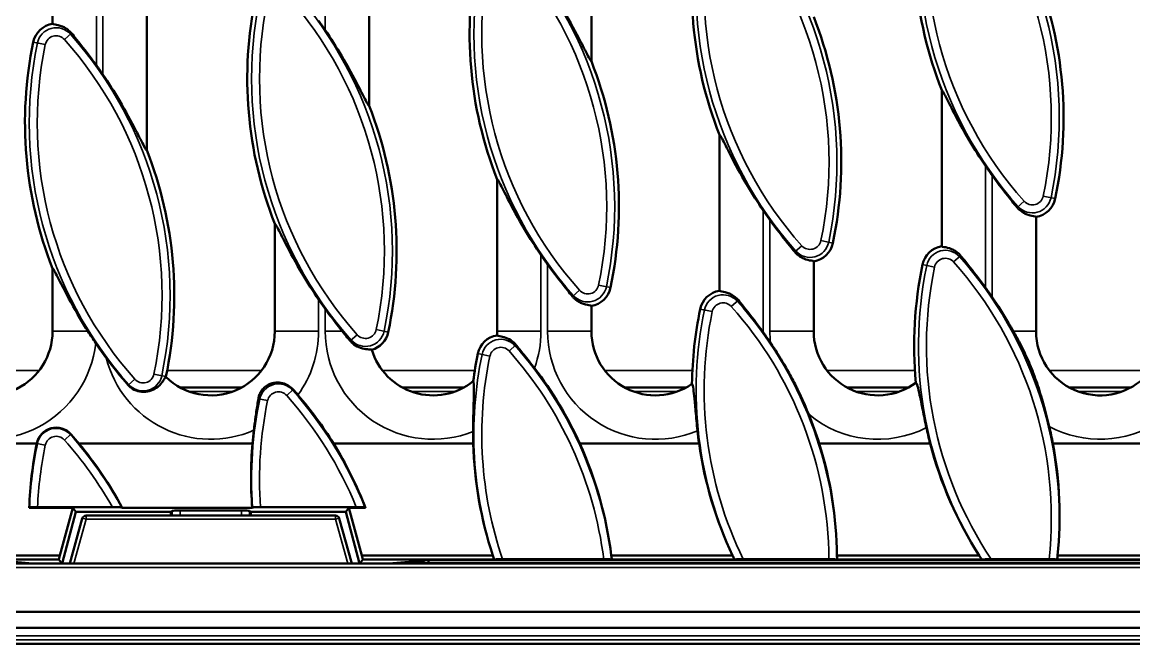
# Model space of a CAD drawing. Header units: millimetres. Extents: x 0 to 1485, y 0 to 1050.
# Drawn here: x 675 to 813.9, y 411.2 to 488.8 of the extents above; entities that cross this region are included whole.
import ezdxf

# ---------------------------------------------------------------- set-up
doc = ezdxf.new("R2010")
doc.units = ezdxf.units.MM
doc.header["$LTSCALE"] = 2.5
doc.layers.add('Sichtbar (ISO)', color=7, linetype='Continuous', lineweight=50)
doc.layers.add('Sichtbar schmal (ISO)', color=7, linetype='Continuous', lineweight=35)

msp = doc.modelspace()

# ---------------------------------------------------------------- linework, layer by layer
at = {"layer": 'Sichtbar (ISO)'}
for p, q in [((678.764, 508.032), (678.764, 488.563)), ((746.098, 483.882), (746.098, 503.351)), ((718.32, 478.326), (718.32, 497.796)), ((690.542, 472.771), (690.542, 492.24)), ((789.876, 480.255), (789.876, 460.785)), ((762.098, 474.699), (762.098, 455.23)), ((734.32, 469.143), (734.32, 450.179)), ((801.653, 450.179), (801.653, 464.462)), ((706.542, 463.588), (706.542, 450.179)), ((773.876, 450.179), (773.876, 458.907)), ((678.764, 458.032), (678.764, 450.179)), ((746.098, 450.179), (746.098, 453.351)), ((702.415, 443.179), (694.669, 443.179)), ((730.193, 443.179), (722.447, 443.179)), ((757.971, 443.179), (750.225, 443.179)), ((785.749, 443.179), (778.003, 443.179)), ((813.526, 443.179), (805.78, 443.179)), ((553.763, 436.179), (676.793, 436.179)), ((682.065, 436.179), (703.741, 436.179)), ((713.877, 436.179), (731.329, 436.179)), ((744.645, 436.179), (759.548, 436.179)), ((774.57, 436.179), (788.415, 436.179)), ((803.763, 436.179), (817.979, 436.179)), ((675.851, 428.157), (675.897, 428.184)), ((675.851, 428.157), (681.301, 428.157)), ((676.896, 428.232), (686.251, 428.232)), ((681.301, 428.157), (679.676, 422.179)), ((681.686, 427.655), (681.301, 428.157)), ((687.418, 428.184), (687.429, 428.179)), ((687.484, 428.157), (703.719, 428.157)), ((694.721, 427.812), (702.363, 427.812)), ((703.754, 428.179), (703.762, 428.184)), ((704.757, 428.232), (716.711, 428.232)), ((715.398, 427.655), (715.783, 428.157)), ((717.408, 422.179), (715.783, 428.157)), ((715.783, 428.157), (717.863, 428.157)), ((681.686, 427.655), (679.951, 421.179)), ((680.933, 421.179), (682.487, 426.812)), ((693.542, 427.655), (681.686, 427.655)), ((714.115, 427.179), (682.969, 427.179)), ((693.542, 427.655), (693.725, 427.765)), ((693.542, 427.655), (693.542, 427.179)), ((703.36, 427.765), (703.542, 427.655)), ((715.398, 427.655), (703.542, 427.655)), ((703.542, 427.179), (703.542, 427.655)), ((714.597, 426.812), (716.151, 421.179)), ((717.134, 421.179), (715.398, 427.655)), ((681.279, 421.179), (521.805, 421.179)), ((679.542, 421.679), (554.295, 421.679)), ((554.346, 422.179), (679.676, 422.179)), ((671.346, 421.627), (676.277, 421.179)), ((679.676, 422.179), (679.542, 421.679)), ((679.926, 421.179), (679.542, 421.679)), ((715.645, 421.179), (681.44, 421.179)), ((875.279, 421.179), (715.805, 421.179)), ((717.159, 421.179), (717.542, 421.679)), ((717.542, 421.679), (717.408, 422.179)), ((717.408, 422.179), (733.789, 422.179)), ((717.542, 421.679), (733.954, 421.679)), ((720.807, 421.179), (725.738, 421.627)), ((725.738, 421.232), (723.562, 421.429)), ((725.738, 421.627), (865.346, 421.627)), ((725.738, 421.627), (725.738, 421.232)), ((840.52, 421.232), (725.738, 421.232)), ((733.954, 421.679), (733.961, 421.684)), ((734.996, 421.732), (747.635, 421.732)), ((748.59, 422.179), (763.749, 422.179)), ((748.645, 421.684), (748.653, 421.679)), ((748.653, 421.679), (763.985, 421.679)), ((763.985, 421.679), (763.992, 421.684)), ((765.075, 421.732), (775.786, 421.732)), ((776.783, 421.684), (776.79, 421.679)), ((776.784, 422.179), (794.562, 422.179)), ((776.79, 421.679), (794.882, 421.679)), ((794.882, 421.679), (794.889, 421.684)), ((796.05, 421.732), (803.291, 421.732)), ((804.288, 421.684), (804.295, 421.679)), ((804.295, 421.679), (826.865, 421.679)), ((804.346, 422.179), (826.433, 422.179)), ((448.542, 415.179), (1448.542, 415.179)), ((448.542, 413.179), (1448.542, 413.179)), ((448.542, 411.179), (1448.542, 411.179))]:
    msp.add_line(p, q, dxfattribs=at)
for centre, radius, start, end in [((835.947, 498.391), 49.513, 168.215, 201.48707), ((808.169, 492.835), 49.513, 168.215, 201.48707), ((780.391, 487.279), 49.513, 168.215, 201.48707), ((755.582, 476.857), 49.513, 348.215, 21.48707), ((752.614, 481.724), 49.513, 168.215, 201.48707), ((672.249, 460.19), 49.075, 34.18932, 35.86414), ((727.804, 471.301), 49.513, 348.215, 21.48707), ((679.218, 485.686), 2.913, 98.9616, 168.215), ((724.836, 476.168), 49.513, 168.215, 201.48707), ((644.471, 454.635), 49.075, 34.18932, 35.86414), ((700.026, 465.746), 49.513, 348.215, 21.48707), ((672.249, 460.19), 49.513, 348.215, 21.48707), ((644.471, 454.635), 49.513, 348.215, 21.48707), ((835.947, 498.391), 49.075, 214.18932, 215.86414), ((801.2, 467.339), 2.913, 278.9616, 348.215), ((808.169, 492.835), 49.075, 214.18932, 215.86414), ((773.422, 461.784), 2.913, 278.9616, 348.215), ((790.329, 457.908), 2.913, 98.9616, 168.215), ((780.391, 487.279), 49.075, 214.18932, 215.86414), ((835.947, 448.391), 49.513, 168.215, 185.36497), ((745.644, 456.228), 2.913, 278.9616, 348.215), ((755.582, 426.857), 49.075, 34.18932, 35.86414), ((762.551, 452.353), 2.913, 98.9616, 168.215), ((752.614, 481.724), 49.075, 214.18932, 215.86414), ((808.169, 442.835), 49.513, 168.215, 179.10369), ((670.764, 450.179), 8, 232.77023, 0), ((698.542, 450.179), 8, 225.45113, 0), ((717.866, 450.673), 2.913, 285.82209, 348.215), ((726.32, 450.179), 8, 356.36029, 0), ((754.098, 450.179), 8, 180, 304.79339), ((727.804, 421.301), 49.075, 34.03523, 35.86531), ((781.876, 450.179), 8, 180, 306.65347), ((809.653, 450.179), 8, 180, 313.38112), ((724.836, 476.168), 49.075, 214.02211, 216.68994), ((734.774, 446.797), 2.913, 99.2831, 168.215), ((726.32, 450.179), 8, 196.77438, 308.76618), ((780.391, 437.279), 49.513, 168.215, 172.26714), ((690.089, 445.117), 2.913, 347.32634, 348.215), ((700.026, 415.746), 49.075, 24.60582, 37.44438), ((672.249, 410.19), 49.075, 31.97697, 40.75463), ((727.804, 421.301), 49.075, 17.64797, 22.17556), ((679.218, 435.686), 2.475, 41.785, 168.215), ((752.614, 431.724), 49.075, 172.86321, 174.79115), ((780.391, 437.279), 49.075, 179.55224, 181.28461), ((808.169, 442.835), 49.075, 185.9238, 187.79471), ((835.947, 448.391), 49.075, 192.04481, 194.40825), ((755.582, 426.857), 49.075, 10.9506, 13.47216), ((724.836, 426.168), 49.075, 168.215, 168.22952), ((644.471, 404.635), 49.075, 39.9997, 41.785), ((682.969, 426.679), 0.5, 90, 164.57723), ((714.115, 426.679), 0.5, 15.42277, 90), ((780.391, 437.279), 48.988, 197.95353, 198.56935), ((700.026, 415.746), 48.988, 6.95694, 7.54645), ((808.169, 442.835), 48.988, 204.93899, 205.58564), ((727.804, 421.301), 48.988, 0.44209, 1.02694), ((835.947, 448.391), 48.988, 212.34801, 213.04292), ((755.582, 426.857), 48.988, 353.93299, 354.52077)]:
    msp.add_arc(centre, radius, start, end, dxfattribs=at)
for centre, major_axis, ratio, start_param, end_param in [((724.836, 426.475), (0, -49.014), 0.9999805, 4.5130771, 4.6780611), ((644.471, 404.94), (0, 48.88), 0.9999805, 5.2073271, 5.4057186), ((752.614, 432.03), (0, -49.049), 0.9999805, 4.6277026, 4.791444), ((672.249, 410.496), (0, 48.915), 0.9999805, 5.0817922, 5.2651826), ((780.391, 437.586), (0, -49.084), 0.9999805, 4.7410569, 5.0316765), ((700.026, 416.052), (0, 48.949), 0.9999805, 4.8379018, 5.1361524), ((808.169, 443.142), (0, -49.119), 0.9999805, 4.8546212, 5.1533156), ((727.804, 421.607), (0, 48.984), 0.9999805, 4.7240639, 5.0144434), ((835.947, 448.698), (0, -49.153), 0.9999805, 4.9699083, 5.2822389), ((755.582, 427.163), (0, 49.019), 0.9999805, 4.6105396, 4.897374), ((694.721, 427.76), (1, 0), 0.0524078, 1.5707963, 3.0543262), ((702.363, 427.76), (1, 0), 0.0524078, 0.0872665, 1.5707963)]:
    msp.add_ellipse(centre, major_axis=major_axis, ratio=ratio, start_param=start_param, end_param=end_param, dxfattribs=at)
for points, knots in [([(740.621, 493.322), (741.316, 492.299), (742.02, 491.195), (743.453, 488.788), (744.16, 487.483), (745.112, 485.642), (745.513, 484.834), (745.852, 484.213), (745.926, 484.085), (746.037, 483.921), (746.076, 483.88), (746.098, 483.882)], [3.5624746, 3.5624746, 3.5624746, 3.5624746, 3.9247289, 3.9247289, 4.355561, 4.355561, 4.6258932, 4.6258932, 4.7021961, 4.7021961, 4.7731285, 4.7731285, 4.7731285, 4.7731285]), ([(678.764, 488.563), (678.807, 488.528), (678.914, 488.504), (679.304, 488.43), (679.634, 488.372), (680.134, 488.162), (680.286, 488.087), (680.594, 487.895), (680.749, 487.776), (680.968, 487.571), (681.049, 487.485), (681.127, 487.392)], [1.75499496, 1.75499496, 1.75499496, 1.75499496, 1.89264701, 1.89264701, 2.07209446, 2.07209446, 2.13653076, 2.13653076, 2.20096706, 2.20096706, 2.2396712, 2.2396712, 2.2396712, 2.2396712]), ([(712.843, 487.767), (713.538, 486.743), (714.242, 485.64), (715.675, 483.232), (716.382, 481.927), (717.335, 480.086), (717.735, 479.279), (718.074, 478.658), (718.148, 478.529), (718.259, 478.365), (718.298, 478.324), (718.32, 478.326)], [3.5624746, 3.5624746, 3.5624746, 3.5624746, 3.9247289, 3.9247289, 4.355561, 4.355561, 4.6258932, 4.6258932, 4.7021961, 4.7021961, 4.7731285, 4.7731285, 4.7731285, 4.7731285]), ([(681.127, 487.392), (681.333, 487.142), (681.545, 486.884), (682.467, 485.746), (683.202, 484.801), (683.984, 483.741), (684.113, 483.565), (684.242, 483.386)], [0.63592099, 0.63592099, 0.63592099, 0.63592099, 0.73601981, 0.73601981, 1.06711662, 1.06711662, 1.13164015, 1.13164015, 1.13164015, 1.13164015]), ([(685.065, 482.211), (685.76, 481.188), (686.464, 480.084), (687.897, 477.677), (688.604, 476.372), (689.557, 474.531), (689.958, 473.723), (690.296, 473.102), (690.37, 472.974), (690.481, 472.81), (690.521, 472.769), (690.542, 472.771)], [3.5624746, 3.5624746, 3.5624746, 3.5624746, 3.9247289, 3.9247289, 4.355561, 4.355561, 4.6258932, 4.6258932, 4.7021961, 4.7021961, 4.7731285, 4.7731285, 4.7731285, 4.7731285]), ([(795.353, 470.814), (794.658, 471.837), (793.953, 472.941), (792.521, 475.348), (791.813, 476.653), (790.861, 478.495), (790.46, 479.302), (790.121, 479.923), (790.048, 480.051), (789.937, 480.215), (789.897, 480.256), (789.876, 480.255)], [3.5624746, 3.5624746, 3.5624746, 3.5624746, 3.9247289, 3.9247289, 4.355561, 4.355561, 4.6258932, 4.6258932, 4.7021961, 4.7021961, 4.7731285, 4.7731285, 4.7731285, 4.7731285]), ([(767.575, 465.258), (766.88, 466.282), (766.176, 467.385), (764.743, 469.793), (764.035, 471.098), (763.083, 472.939), (762.682, 473.747), (762.344, 474.368), (762.27, 474.496), (762.159, 474.66), (762.119, 474.701), (762.098, 474.699)], [3.5624746, 3.5624746, 3.5624746, 3.5624746, 3.9247289, 3.9247289, 4.355561, 4.355561, 4.6258932, 4.6258932, 4.7021961, 4.7021961, 4.7731285, 4.7731285, 4.7731285, 4.7731285]), ([(799.291, 465.634), (799.085, 465.883), (798.873, 466.141), (797.95, 467.279), (797.216, 468.224), (796.434, 469.285), (796.305, 469.461), (796.176, 469.639)], [0.63592099, 0.63592099, 0.63592099, 0.63592099, 0.73601981, 0.73601981, 1.06711662, 1.06711662, 1.13164015, 1.13164015, 1.13164015, 1.13164015]), ([(739.797, 459.703), (739.102, 460.726), (738.398, 461.83), (736.965, 464.237), (736.258, 465.542), (735.305, 467.383), (734.905, 468.191), (734.566, 468.812), (734.492, 468.94), (734.381, 469.104), (734.342, 469.145), (734.32, 469.143)], [3.5624746, 3.5624746, 3.5624746, 3.5624746, 3.9247289, 3.9247289, 4.355561, 4.355561, 4.6258932, 4.6258932, 4.7021961, 4.7021961, 4.7731285, 4.7731285, 4.7731285, 4.7731285]), ([(801.653, 464.462), (801.61, 464.497), (801.503, 464.521), (801.113, 464.595), (800.784, 464.653), (800.284, 464.864), (800.132, 464.938), (799.824, 465.131), (799.669, 465.249), (799.45, 465.454), (799.369, 465.54), (799.291, 465.634)], [1.75499496, 1.75499496, 1.75499496, 1.75499496, 1.89264701, 1.89264701, 2.07209446, 2.07209446, 2.13653076, 2.13653076, 2.20096706, 2.20096706, 2.2396712, 2.2396712, 2.2396712, 2.2396712]), ([(771.513, 460.078), (771.307, 460.327), (771.095, 460.585), (770.173, 461.724), (769.438, 462.669), (768.656, 463.729), (768.527, 463.905), (768.398, 464.084)], [0.63592099, 0.63592099, 0.63592099, 0.63592099, 0.73601981, 0.73601981, 1.06711662, 1.06711662, 1.13164015, 1.13164015, 1.13164015, 1.13164015]), ([(712.019, 454.147), (711.324, 455.171), (710.62, 456.274), (709.187, 458.682), (708.48, 459.987), (707.528, 461.828), (707.127, 462.635), (706.788, 463.256), (706.714, 463.385), (706.603, 463.549), (706.564, 463.59), (706.542, 463.588)], [3.5624746, 3.5624746, 3.5624746, 3.5624746, 3.9247289, 3.9247289, 4.355561, 4.355561, 4.6258932, 4.6258932, 4.7021961, 4.7021961, 4.7731285, 4.7731285, 4.7731285, 4.7731285]), ([(773.876, 458.907), (773.833, 458.942), (773.726, 458.966), (773.336, 459.039), (773.006, 459.098), (772.506, 459.308), (772.354, 459.383), (772.046, 459.575), (771.891, 459.693), (771.672, 459.898), (771.591, 459.984), (771.513, 460.078)], [1.75499496, 1.75499496, 1.75499496, 1.75499496, 1.89264701, 1.89264701, 2.07209446, 2.07209446, 2.13653076, 2.13653076, 2.20096706, 2.20096706, 2.2396712, 2.2396712, 2.2396712, 2.2396712]), ([(789.876, 460.785), (789.918, 460.75), (790.025, 460.726), (790.415, 460.653), (790.745, 460.594), (791.245, 460.384), (791.397, 460.309), (791.705, 460.117), (791.86, 459.998), (792.079, 459.793), (792.16, 459.708), (792.238, 459.614)], [1.75499496, 1.75499496, 1.75499496, 1.75499496, 1.89264701, 1.89264701, 2.07209446, 2.07209446, 2.13653076, 2.13653076, 2.20096706, 2.20096706, 2.2396712, 2.2396712, 2.2396712, 2.2396712]), ([(743.735, 454.523), (743.529, 454.772), (743.318, 455.03), (742.395, 456.168), (741.66, 457.113), (740.878, 458.174), (740.75, 458.35), (740.621, 458.528)], [0.63592099, 0.63592099, 0.63592099, 0.63592099, 0.73601981, 0.73601981, 1.06711662, 1.06711662, 1.13164015, 1.13164015, 1.13164015, 1.13164015]), ([(792.238, 459.614), (792.444, 459.365), (792.656, 459.106), (793.578, 457.968), (794.313, 457.023), (795.095, 455.963), (795.224, 455.787), (795.353, 455.608)], [0.63592099, 0.63592099, 0.63592099, 0.63592099, 0.73601981, 0.73601981, 1.06711662, 1.06711662, 1.13164015, 1.13164015, 1.13164015, 1.13164015]), ([(683.197, 450.179), (682.853, 450.72), (682.514, 451.269), (681.41, 453.126), (680.702, 454.431), (679.75, 456.272), (679.349, 457.08), (679.01, 457.701), (678.937, 457.829), (678.826, 457.993), (678.786, 458.034), (678.764, 458.032)], [3.7439452, 3.7439452, 3.7439452, 3.7439452, 3.9247289, 3.9247289, 4.355561, 4.355561, 4.6258932, 4.6258932, 4.7021961, 4.7021961, 4.7731285, 4.7731285, 4.7731285, 4.7731285]), ([(746.098, 453.351), (746.055, 453.386), (745.948, 453.41), (745.558, 453.484), (745.229, 453.542), (744.728, 453.752), (744.576, 453.827), (744.269, 454.019), (744.113, 454.138), (743.895, 454.343), (743.813, 454.429), (743.735, 454.523)], [1.75499496, 1.75499496, 1.75499496, 1.75499496, 1.89264701, 1.89264701, 2.07209446, 2.07209446, 2.13653076, 2.13653076, 2.20096706, 2.20096706, 2.2396712, 2.2396712, 2.2396712, 2.2396712]), ([(762.098, 455.23), (762.141, 455.195), (762.248, 455.17), (762.638, 455.097), (762.967, 455.039), (763.467, 454.828), (763.619, 454.754), (763.927, 454.561), (764.082, 454.443), (764.301, 454.238), (764.382, 454.152), (764.46, 454.058)], [1.75499496, 1.75499496, 1.75499496, 1.75499496, 1.89264701, 1.89264701, 2.07209446, 2.07209446, 2.13653076, 2.13653076, 2.20096706, 2.20096706, 2.2396712, 2.2396712, 2.2396712, 2.2396712]), ([(796.176, 454.434), (796.871, 453.41), (797.576, 452.307), (798.435, 450.863), (798.635, 450.519), (798.829, 450.179)], [3.56247464, 3.56247464, 3.56247464, 3.56247464, 3.92472886, 3.92472886, 4.03803006, 4.03803006, 4.03803006, 4.03803006]), ([(714.971, 450.179), (714.375, 450.924), (713.774, 451.705), (713.1, 452.618), (712.972, 452.794), (712.843, 452.973)], [0.79100906, 0.79100906, 0.79100906, 0.79100906, 1.06711662, 1.06711662, 1.13164015, 1.13164015, 1.13164015, 1.13164015]), ([(764.46, 454.058), (764.666, 453.809), (764.878, 453.551), (765.801, 452.412), (766.535, 451.467), (767.287, 450.448), (767.385, 450.314), (767.483, 450.179)], [0.63592099, 0.63592099, 0.63592099, 0.63592099, 0.73601981, 0.73601981, 1.06711662, 1.06711662, 1.11633714, 1.11633714, 1.11633714, 1.11633714]), ([(715.961, 448.97), (715.838, 449.116), (715.716, 449.263), (715.386, 449.664), (715.178, 449.92), (714.971, 450.179)], [-0.16398757, -0.16398757, -0.16398757, -0.16398757, -0.10303818, -0.10303818, 0, 0, 0, 0]), ([(798.829, 450.179), (799.11, 449.687), (799.376, 449.201), (799.835, 448.327), (800.039, 447.921), (800.456, 447.051), (800.659, 446.602), (801.075, 445.618), (801.27, 445.119), (801.751, 443.805), (802.025, 442.973), (802.627, 440.968), (802.976, 439.671), (803.307, 438.29)], [-1.5919337, -1.5919337, -1.5919337, -1.5919337, -1.3722352, -1.3722352, -1.1898321, -1.1898321, -0.9888754, -0.9888754, -0.7706866, -0.7706866, -0.4260718, -0.4260718, 0, 0, 0, 0]), ([(718.66, 447.87), (718.581, 447.912), (718.381, 447.911), (717.862, 447.955), (717.564, 447.996), (716.956, 448.202), (716.67, 448.345), (716.247, 448.666), (716.096, 448.808), (715.961, 448.97)], [-0.59336307, -0.59336307, -0.59336307, -0.59336307, -0.44532861, -0.44532861, -0.31559513, -0.31559513, -0.20247926, -0.20247926, -0.13438632, -0.13438632, -0.13438632, -0.13438632]), ([(734.304, 449.671), (734.352, 449.63), (734.481, 449.607), (734.855, 449.538), (735.124, 449.489), (735.697, 449.275), (735.978, 449.13), (736.399, 448.799), (736.546, 448.657), (736.677, 448.498)], [-0.5550887, -0.5550887, -0.5550887, -0.5550887, -0.44604874, -0.44604874, -0.31965446, -0.31965446, -0.20692981, -0.20692981, -0.13951763, -0.13951763, -0.13951763, -0.13951763]), ([(768.472, 448.769), (768.784, 448.307), (769.09, 447.84), (769.659, 446.94), (769.928, 446.499), (770.541, 445.459), (770.867, 444.874), (771.523, 443.634), (771.828, 443.021), (772.529, 441.534), (772.899, 440.684), (773.249, 439.824)], [-0.99820779, -0.99820779, -0.99820779, -0.99820779, -0.83331387, -0.83331387, -0.68274343, -0.68274343, -0.48216198, -0.48216198, -0.2785039, -0.2785039, 0, 0, 0, 0]), ([(736.677, 448.498), (737, 448.103), (737.336, 447.688), (738.111, 446.717), (738.552, 446.153), (738.989, 445.583)], [-0.38546058, -0.38546058, -0.38546058, -0.38546058, -0.2155039, -0.2155039, 0, 0, 0, 0]), ([(692.93, 444.478), (692.873, 444.459), (692.8, 444.335), (692.619, 444.045), (692.485, 443.832), (692.083, 443.373), (691.827, 443.146), (691.24, 442.812), (690.943, 442.701), (690.319, 442.59), (689.994, 442.588), (689.349, 442.711), (689.042, 442.831), (688.568, 443.134), (688.389, 443.286), (688.235, 443.46)], [-0.84787272, -0.84787272, -0.84787272, -0.84787272, -0.74628622, -0.74628622, -0.62471501, -0.62471501, -0.50102747, -0.50102747, -0.39652118, -0.39652118, -0.29431906, -0.29431906, -0.19487339, -0.19487339, -0.12467556, -0.12467556, -0.12467556, -0.12467556]), ([(704.487, 441.765), (704.51, 441.908), (704.545, 442.049), (704.655, 442.363), (704.738, 442.536), (704.95, 442.866), (705.077, 443.018), (705.39, 443.307), (705.569, 443.429), (706.041, 443.668), (706.352, 443.755), (706.953, 443.805), (707.24, 443.781), (707.764, 443.648), (708.001, 443.551), (708.453, 443.278), (708.663, 443.104), (708.845, 442.895), (708.846, 442.895), (708.846, 442.895)], [-0.72077192, -0.72077192, -0.72077192, -0.72077192, -0.66846767, -0.66846767, -0.60254602, -0.60254602, -0.53654415, -0.53654415, -0.46444917, -0.46444917, -0.35613306, -0.35613306, -0.2608584, -0.2608584, -0.17875873, -0.17875873, -0.09496697, -0.09496697, -0.09481806, -0.09481806, -0.09481806, -0.09481806]), ([(731.318, 437.663), (731.322, 438.189), (731.329, 438.713), (731.348, 439.735), (731.36, 440.231), (731.391, 441.447), (731.411, 442.102), (731.425, 443.017), (731.424, 443.355), (731.395, 443.794), (731.369, 443.916), (731.329, 443.942)], [-0.83977515, -0.83977515, -0.83977515, -0.83977515, -0.69544149, -0.69544149, -0.55146659, -0.55146659, -0.32238589, -0.32238589, -0.14930156, -0.14930156, 0, 0, 0, 0]), ([(759.356, 437.77), (759.313, 438.184), (759.272, 438.598), (759.193, 439.41), (759.156, 439.808), (759.057, 440.895), (759, 441.545), (758.898, 442.543), (758.853, 442.923), (758.76, 443.435), (758.713, 443.58), (758.663, 443.61)], [-0.84771575, -0.84771575, -0.84771575, -0.84771575, -0.72308485, -0.72308485, -0.59820571, -0.59820571, -0.36768635, -0.36768635, -0.17591504, -0.17591504, 0, 0, 0, 0]), ([(787.952, 438.15), (787.791, 438.905), (787.637, 439.655), (787.356, 441.042), (787.23, 441.676), (787.018, 442.673), (786.929, 443.059), (786.774, 443.586), (786.708, 443.733), (786.651, 443.761)], [-0.83944859, -0.83944859, -0.83944859, -0.83944859, -0.60828875, -0.60828875, -0.38181544, -0.38181544, -0.18495078, -0.18495078, 0, 0, 0, 0]), ([(703.919, 437.821), (703.997, 438.45), (704.081, 439.075), (704.252, 440.27), (704.338, 440.839), (704.446, 441.514), (704.466, 441.641), (704.487, 441.765)], [-0.53747528, -0.53747528, -0.53747528, -0.53747528, -0.384724, -0.384724, -0.23855347, -0.23855347, -0.2038888, -0.2038888, -0.2038888, -0.2038888]), ([(675.897, 428.184), (675.906, 428.189), (675.934, 428.195), (676.018, 428.205), (676.101, 428.212), (676.276, 428.221), (676.399, 428.225), (676.628, 428.23), (676.773, 428.232), (676.896, 428.232)], [0.00844532, 0.00844532, 0.00844532, 0.00844532, 0.03708472, 0.03708472, 0.07420155, 0.07420155, 0.11130863, 0.11130863, 0.14836656, 0.14836656, 0.14836656, 0.14836656]), ([(686.251, 428.232), (686.399, 428.232), (686.574, 428.23), (686.843, 428.225), (686.988, 428.22), (687.187, 428.211), (687.281, 428.204), (687.375, 428.194), (687.406, 428.189), (687.418, 428.184)], [0.47679973, 0.47679973, 0.47679973, 0.47679973, 0.52117816, 0.52117816, 0.56312573, 0.56312573, 0.60176508, 0.60176508, 0.62890765, 0.62890765, 0.62890765, 0.62890765]), ([(703.762, 428.184), (703.77, 428.189), (703.797, 428.195), (703.88, 428.205), (703.962, 428.212), (704.136, 428.221), (704.259, 428.225), (704.488, 428.23), (704.633, 428.232), (704.757, 428.232)], [0.00844319, 0.00844319, 0.00844319, 0.00844319, 0.0370523, 0.0370523, 0.07405661, 0.07405661, 0.111089, 0.111089, 0.14821782, 0.14821782, 0.14821782, 0.14821782]), ([(716.711, 428.232), (716.848, 428.232), (717.009, 428.23), (717.259, 428.225), (717.394, 428.221), (717.583, 428.211), (717.673, 428.205), (717.763, 428.194), (717.792, 428.189), (717.804, 428.184)], [0.46136005, 0.46136005, 0.46136005, 0.46136005, 0.50228384, 0.50228384, 0.54206107, 0.54206107, 0.58008593, 0.58008593, 0.60790764, 0.60790764, 0.60790764, 0.60790764]), ([(733.961, 421.684), (733.968, 421.689), (733.994, 421.694), (734.076, 421.705), (734.159, 421.711), (734.338, 421.721), (734.467, 421.725), (734.708, 421.73), (734.864, 421.732), (734.996, 421.732)], [0.00843851, 0.00843851, 0.00843851, 0.00843851, 0.03642267, 0.03642267, 0.07349263, 0.07349263, 0.11179397, 0.11179397, 0.15154273, 0.15154273, 0.15154273, 0.15154273]), ([(747.635, 421.732), (747.76, 421.732), (747.907, 421.73), (748.137, 421.725), (748.262, 421.721), (748.439, 421.712), (748.522, 421.705), (748.608, 421.695), (748.636, 421.689), (748.645, 421.684)], [0.44601918, 0.44601918, 0.44601918, 0.44601918, 0.4834233, 0.4834233, 0.52082212, 0.52082212, 0.5580742, 0.5580742, 0.58664246, 0.58664246, 0.58664246, 0.58664246]), ([(763.992, 421.684), (763.998, 421.689), (764.024, 421.694), (764.107, 421.705), (764.192, 421.711), (764.377, 421.72), (764.511, 421.725), (764.766, 421.73), (764.933, 421.732), (765.075, 421.732)], [0.00843613, 0.00843613, 0.00843613, 0.00843613, 0.03581919, 0.03581919, 0.07308382, 0.07308382, 0.11281589, 0.11281589, 0.15533066, 0.15533066, 0.15533066, 0.15533066]), ([(775.786, 421.732), (775.909, 421.732), (776.055, 421.73), (776.283, 421.725), (776.406, 421.721), (776.58, 421.712), (776.663, 421.705), (776.747, 421.695), (776.774, 421.689), (776.783, 421.684)], [0.44457958, 0.44457958, 0.44457958, 0.44457958, 0.48159077, 0.48159077, 0.51863535, 0.51863535, 0.55570978, 0.55570978, 0.58435615, 0.58435615, 0.58435615, 0.58435615]), ([(794.889, 421.684), (794.895, 421.689), (794.92, 421.694), (795.004, 421.704), (795.093, 421.711), (795.287, 421.72), (795.431, 421.724), (795.709, 421.73), (795.894, 421.732), (796.05, 421.732)], [0.00843358, 0.00843358, 0.00843358, 0.00843358, 0.03493873, 0.03493873, 0.07254379, 0.07254379, 0.11454317, 0.11454317, 0.16149492, 0.16149492, 0.16149492, 0.16149492]), ([(803.291, 421.732), (803.415, 421.732), (803.562, 421.73), (803.791, 421.725), (803.914, 421.721), (804.088, 421.712), (804.17, 421.705), (804.253, 421.695), (804.28, 421.689), (804.288, 421.684)], [0.4461745, 0.4461745, 0.4461745, 0.4461745, 0.48344945, 0.48344945, 0.52053442, 0.52053442, 0.55752251, 0.55752251, 0.58609338, 0.58609338, 0.58609338, 0.58609338])]:
    msp.add_open_spline(points, degree=3, knots=knots, dxfattribs=at)
for points in [[(684.161, 448.71), (683.833, 449.197), (683.512, 449.685), (683.197, 450.179)], [(767.483, 450.179), (767.514, 450.137), (767.544, 450.095), (767.574, 450.053)], [(688.235, 443.46), (687.24, 444.58), (686.339, 445.698), (685.483, 446.847)], [(708.846, 442.895), (709.037, 442.674), (709.231, 442.451), (709.424, 442.227)], [(681.44, 421.179), (681.387, 421.179), (681.332, 421.179), (681.279, 421.179)], [(715.805, 421.179), (715.752, 421.179), (715.697, 421.179), (715.645, 421.179)]]:
    msp.add_open_spline(points, degree=3, dxfattribs=at)
for points, weights in [([(687.429, 428.179), (687.457, 428.168), (687.484, 428.157)], [1, 1.00000098271, 1.00000184436]), ([(703.719, 428.157), (703.737, 428.168), (703.754, 428.179)], [1.00000143278, 1.0000007632, 1]), ([(717.804, 428.184), (717.833, 428.17), (717.863, 428.157)], [1, 1.00000007713, 1])]:
    msp.add_rational_spline(points, weights, degree=2, dxfattribs=at)
at = {"layer": 'Sichtbar schmal (ISO)'}
for p, q in [((712.843, 502.973), (712.843, 487.767)), ((684.242, 483.386), (684.242, 498.592)), ((685.065, 497.417), (685.065, 482.211)), ((676.367, 486.281), (677.864, 485.969)), ((681.127, 487.392), (680.25, 486.608)), ((795.353, 455.608), (795.353, 470.814)), ((796.176, 469.639), (796.176, 454.434)), ((802.554, 467.057), (804.051, 466.744)), ((799.291, 465.634), (800.168, 466.417)), ((767.575, 450.179), (767.575, 465.258)), ((768.398, 464.084), (768.398, 450.179)), ((774.776, 461.501), (776.273, 461.189)), ((771.513, 460.078), (772.39, 460.862)), ((739.797, 450.179), (739.797, 459.703)), ((740.621, 458.528), (740.621, 450.179)), ((787.478, 458.503), (788.975, 458.191)), ((792.238, 459.614), (791.361, 458.83)), ((746.999, 455.946), (748.495, 455.633)), ((743.735, 454.523), (744.612, 455.306)), ((712.019, 450.179), (712.019, 454.147)), ((712.843, 452.973), (712.843, 450.179)), ((759.7, 452.947), (761.197, 452.635)), ((764.46, 454.058), (763.583, 453.275)), ((683.197, 450.179), (678.764, 450.179)), ((712.019, 450.179), (706.542, 450.179)), ((714.971, 450.179), (712.843, 450.179)), ((719.221, 450.39), (720.717, 450.078)), ((739.797, 450.179), (734.32, 450.179)), ((746.098, 450.179), (740.621, 450.179)), ((767.575, 450.179), (767.483, 450.179)), ((773.876, 450.179), (768.398, 450.179)), ((801.653, 450.179), (798.829, 450.179)), ((715.961, 448.97), (716.834, 449.751)), ((731.923, 447.392), (733.419, 447.08)), ((736.677, 448.498), (735.805, 447.719)), ((677.081, 445.27), (666.059, 445.27)), ((691.443, 444.834), (692.94, 444.522)), ((704.859, 445.27), (693.09, 445.27)), ((731.528, 445.27), (720.003, 445.27)), ((758.717, 445.27), (747.781, 445.27)), ((786.533, 445.27), (775.559, 445.27)), ((814.978, 445.27), (803.337, 445.27)), ((688.235, 443.46), (689.057, 444.195)), ((695.758, 442.679), (701.326, 442.679)), ((704.487, 441.765), (705.641, 441.524)), ((708.846, 442.895), (708.028, 442.164)), ((723.536, 442.679), (729.104, 442.679)), ((751.314, 442.679), (756.882, 442.679)), ((779.092, 442.679), (784.659, 442.679)), ((806.869, 442.679), (812.437, 442.679)), ((676.795, 436.191), (677.864, 435.969)), ((681.064, 437.335), (680.25, 436.608)), ((694.721, 427.179), (694.721, 427.812)), ((702.363, 427.812), (702.363, 427.179)), ((681.44, 421.179), (682.969, 426.723)), ((682.969, 427.179), (682.969, 426.723)), ((682.969, 426.723), (714.115, 426.723)), ((693.725, 427.765), (693.725, 427.179)), ((703.36, 427.179), (703.36, 427.765)), ((714.115, 426.723), (714.115, 427.179)), ((714.115, 426.723), (715.645, 421.179)), ((448.542, 420.679), (1448.542, 420.679)), ((1448.542, 413.205), (448.542, 413.205)), ((448.542, 412.179), (1448.542, 412.179)), ((1448.542, 411.679), (448.542, 411.679))]:
    msp.add_line(p, q, dxfattribs=at)
for centre, radius, start, end in [((835.947, 498.391), 48.98, 168.215, 221.785), ((755.582, 476.857), 47.984, 348.215, 41.785), ((755.582, 476.857), 48.98, 348.215, 41.785), ((835.947, 498.391), 47.984, 168.215, 221.785), ((808.169, 492.835), 48.98, 168.215, 221.785), ((727.804, 471.301), 47.984, 348.215, 41.785), ((727.804, 471.301), 48.98, 348.215, 41.785), ((808.169, 492.835), 47.984, 168.215, 221.785), ((780.391, 487.279), 48.98, 168.215, 221.785), ((700.026, 465.746), 47.984, 348.215, 41.785), ((700.026, 465.746), 48.98, 348.215, 41.785), ((780.391, 487.279), 47.984, 168.215, 221.785), ((752.614, 481.724), 48.98, 168.215, 221.785), ((672.249, 460.19), 47.984, 348.215, 41.785), ((672.249, 460.19), 48.98, 348.215, 41.785), ((752.614, 481.724), 47.984, 168.215, 221.785), ((679.218, 485.686), 2.38, 41.785, 168.215), ((724.836, 476.168), 48.98, 168.215, 221.785), ((679.218, 485.686), 1.384, 41.785, 168.215), ((644.471, 454.635), 47.984, 348.215, 41.785), ((644.471, 454.635), 48.98, 348.215, 41.785), ((724.836, 476.168), 47.984, 168.215, 221.785), ((801.2, 467.339), 2.38, 221.785, 348.215), ((801.2, 467.339), 1.384, 221.785, 348.215), ((773.422, 461.784), 2.38, 221.785, 348.215), ((773.422, 461.784), 1.384, 221.785, 348.215), ((790.329, 457.908), 2.38, 41.785, 168.215), ((835.947, 448.391), 48.98, 168.215, 213.04235), ((790.329, 457.908), 1.384, 41.785, 168.215), ((755.582, 426.857), 47.984, 353.86852, 41.785), ((755.582, 426.857), 48.98, 353.93742, 41.785), ((835.947, 448.391), 47.984, 168.215, 213.7508), ((745.644, 456.228), 2.38, 221.785, 348.215), ((745.644, 456.228), 1.384, 221.785, 348.215), ((762.551, 452.353), 2.38, 41.785, 168.215), ((808.169, 442.835), 48.98, 168.215, 205.58399), ((762.551, 452.353), 1.384, 41.785, 168.215), ((727.804, 421.301), 47.984, 0.51392, 41.785), ((727.804, 421.301), 48.98, 0.44751, 41.785), ((808.169, 442.835), 47.984, 168.215, 206.09125), ((698.542, 450.179), 13.477, 323.84143, 0), ((726.32, 450.179), 13.477, 180, 291.76715), ((717.866, 450.673), 2.38, 221.785, 348.215), ((717.866, 450.673), 1.384, 221.785, 348.215), ((726.32, 450.179), 13.477, 340.05945, 0), ((754.098, 450.179), 13.477, 180, 292.96501), ((754.098, 450.179), 13.477, 359.4652, 0), ((781.876, 450.179), 13.477, 180, 186.00766), ((670.764, 450.179), 13.477, 241.96617, 353.74225), ((734.774, 446.797), 2.38, 41.785, 168.215), ((780.391, 437.279), 48.98, 168.215, 198.56671), ((734.774, 446.797), 1.384, 41.785, 168.215), ((700.026, 415.746), 47.984, 7.16629, 41.785), ((700.026, 415.746), 48.98, 6.96341, 41.785), ((698.542, 450.179), 13.477, 194.31592, 293.51168), ((780.391, 437.279), 47.984, 168.215, 198.90634), ((690.089, 445.117), 2.38, 221.785, 348.215), ((690.089, 445.117), 1.384, 221.785, 348.215), ((706.996, 441.241), 2.38, 41.785, 168.215), ((752.614, 431.724), 48.98, 168.215, 184.14473), ((706.996, 441.241), 1.384, 41.785, 168.215), ((672.249, 410.19), 47.984, 22.08563, 41.785), ((672.249, 410.19), 48.98, 21.55338, 41.785), ((752.614, 431.724), 47.984, 168.215, 184.17366), ((781.876, 450.179), 13.477, 230.20313, 296.80076), ((809.653, 450.179), 13.477, 241.90584, 303.11399), ((679.218, 435.686), 2.38, 41.785, 168.215), ((724.836, 426.168), 48.98, 168.215, 177.64167), ((679.218, 435.686), 1.384, 41.785, 168.215), ((644.471, 404.635), 47.984, 29.4571, 41.785), ((644.471, 404.635), 48.98, 28.7372, 41.785), ((724.836, 426.168), 47.984, 168.215, 177.53551)]:
    msp.add_arc(centre, radius, start, end, dxfattribs=at)
for centre, major_axis, start_param, end_param in [((682.969, 426.679), (-0.482, 0.133), 4.7355692, 6.2831853), ((714.115, 426.679), (0.482, 0.133), 0, 1.5476161)]:
    msp.add_ellipse(centre, major_axis=major_axis, ratio=0.0840398, start_param=start_param, end_param=end_param, dxfattribs=at)

doc.saveas('drawing.dxf')
